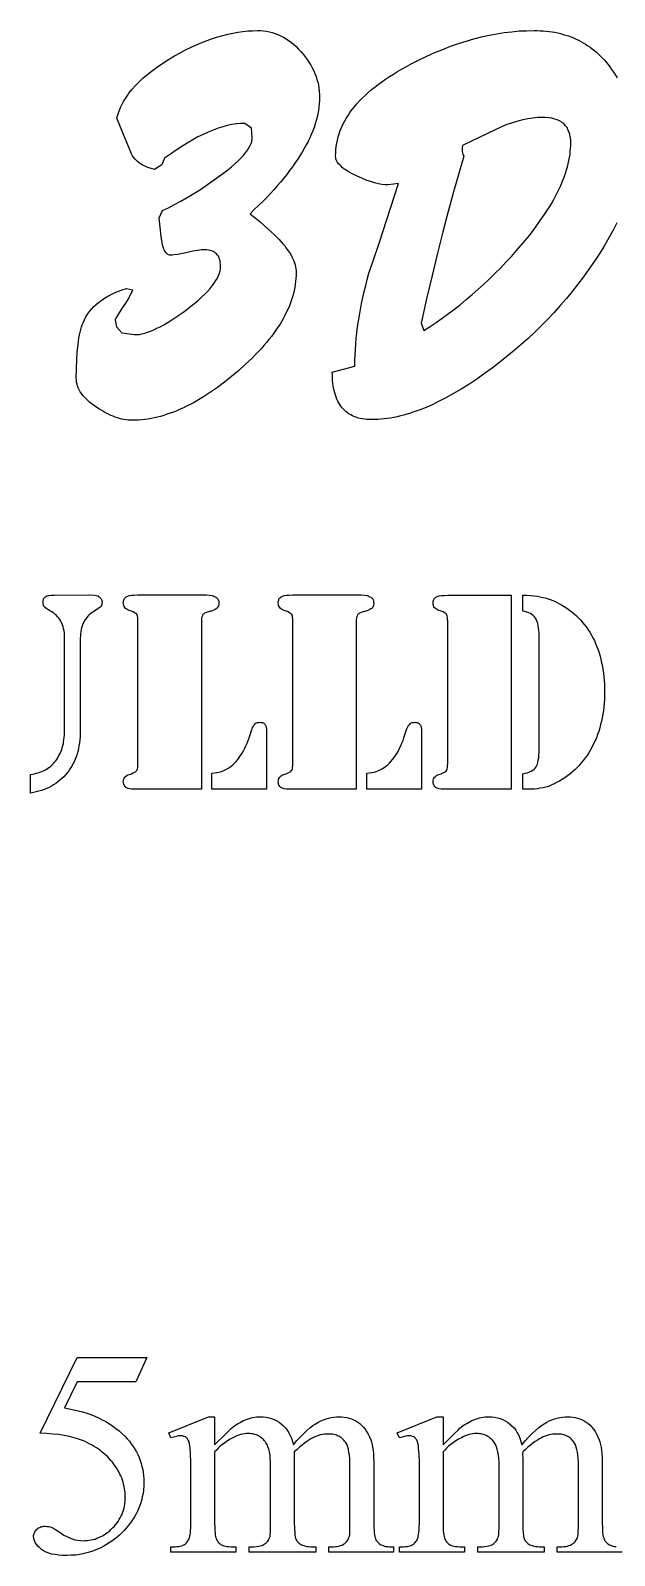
# Model space of a CAD drawing. Extents: x 5 to 599, y -219 to 392.
# Drawn here: x 264.1 to 303.8, y -119.9 to -16.1 of the extents above; entities that cross this region are included whole.
import ezdxf

# ---------------------------------------------------------------- set-up
doc = ezdxf.new("R2010")
doc.units = 0
doc.header["$MEASUREMENT"] = 0
doc.layers.add('TEXT', color=18, linetype='CONTINUOUS')

msp = doc.modelspace()

# ---------------------------------------------------------------- linework, layer by layer
at = {"layer": 'TEXT'}
for points in [[(282.15, -32.61), (282.15, -32.81), (282.13, -33.02), (282.11, -33.22), (282.09, -33.43), (282.05, -33.63), (282.01, -33.84), (281.96, -34.04), (281.9, -34.25), (281.84, -34.46), (281.77, -34.66), (281.69, -34.87), (281.6, -35.08), (281.5, -35.28), (281.4, -35.49), (281.29, -35.7), (281.17, -35.91), (281.05, -36.12), (280.91, -36.33), (280.77, -36.53), (280.62, -36.74), (280.47, -36.95), (280.3, -37.16), (280.13, -37.37), (279.95, -37.58), (279.76, -37.79), (279.57, -38), (279.37, -38.21), (279.16, -38.42), (278.94, -38.63), (278.71, -38.84), (278.24, -39.27), (277.75, -39.68), (277.27, -40.06), (276.79, -40.42), (276.32, -40.75), (275.85, -41.05), (275.62, -41.2), (275.39, -41.33), (275.16, -41.46), (274.93, -41.58), (274.7, -41.7), (274.48, -41.81), (274.25, -41.91), (274.03, -42.01), (273.8, -42.1), (273.58, -42.18), (273.36, -42.25), (273.14, -42.32), (272.92, -42.39), (272.71, -42.44), (272.49, -42.49), (272.28, -42.53), (272.06, -42.57), (271.85, -42.6), (271.64, -42.62), (271.43, -42.64), (271.22, -42.65), (271.01, -42.65), (270.87, -42.65), (270.72, -42.64), (270.58, -42.62), (270.43, -42.6), (270.29, -42.57), (270.14, -42.53), (269.99, -42.49), (269.84, -42.44), (269.69, -42.38), (269.54, -42.32), (269.38, -42.25), (269.23, -42.17), (269.07, -42.08), (268.92, -41.99), (268.76, -41.89), (268.6, -41.79), (268.43, -41.68), (268.27, -41.56), (268.12, -41.44), (267.98, -41.32), (267.86, -41.2), (267.74, -41.08), (267.64, -40.96), (267.54, -40.84), (267.46, -40.71), (267.39, -40.58), (267.33, -40.45), (267.28, -40.32), (267.24, -40.19), (267.21, -40.06), (267.2, -39.93), (267.19, -39.79), (267.2, -39.14), (267.22, -38.55), (267.26, -38), (267.31, -37.51), (267.34, -37.28), (267.37, -37.06), (267.41, -36.85), (267.45, -36.66), (267.49, -36.48), (267.54, -36.31), (267.59, -36.16), (267.65, -36.02), (267.74, -35.82), (267.84, -35.62), (267.96, -35.44), (268.09, -35.26), (268.23, -35.09), (268.38, -34.92), (268.55, -34.77), (268.73, -34.62), (268.92, -34.48), (269.12, -34.34), (269.34, -34.22), (269.56, -34.1), (269.8, -33.99), (270.06, -33.88), (270.32, -33.79), (270.6, -33.7), (271.01, -33.79), (270.97, -33.91), (270.91, -34.04), (270.84, -34.18), (270.76, -34.33), (270.66, -34.5), (270.55, -34.68), (270.42, -34.86), (270.28, -35.06), (270.12, -35.31), (269.99, -35.53), (269.89, -35.7), (269.83, -35.83), (269.92, -36.29), (270.28, -36.7), (271.15, -36.83), (271.31, -36.83), (271.48, -36.81), (271.66, -36.77), (271.85, -36.73), (272.04, -36.67), (272.25, -36.59), (272.46, -36.5), (272.68, -36.4), (272.9, -36.29), (273.14, -36.16), (273.38, -36.02), (273.63, -35.86), (273.89, -35.69), (274.16, -35.51), (274.43, -35.32), (274.72, -35.11), (274.99, -34.89), (275.25, -34.68), (275.5, -34.48), (275.72, -34.28), (275.93, -34.08), (276.11, -33.89), (276.29, -33.7), (276.44, -33.52), (276.57, -33.34), (276.69, -33.16), (276.79, -32.99), (276.87, -32.82), (276.93, -32.66), (276.98, -32.5), (277, -32.35), (277.01, -32.2), (277.01, -32.06), (276.99, -31.93), (276.97, -31.81), (276.94, -31.7), (276.91, -31.6), (276.86, -31.5), (276.8, -31.42), (276.74, -31.34), (276.67, -31.28), (276.59, -31.22), (276.5, -31.17), (276.4, -31.13), (276.29, -31.1), (276.18, -31.08), (276.05, -31.07), (275.92, -31.06), (275.81, -31.06), (275.69, -31.07), (275.43, -31.11), (275.11, -31.16), (274.76, -31.24), (274.41, -31.32), (274.1, -31.38), (273.83, -31.41), (273.71, -31.42), (273.6, -31.42), (273.54, -31.42), (273.48, -31.4), (273.43, -31.38), (273.37, -31.34), (273.32, -31.3), (273.28, -31.25), (273.23, -31.18), (273.19, -31.11), (273.15, -31.02), (273.12, -30.93), (273.09, -30.82), (273.06, -30.71), (273.01, -30.45), (272.97, -30.15), (272.83, -28.88), (273.06, -28.38), (273.46, -28.2), (273.87, -27.99), (274.3, -27.76), (274.74, -27.51), (275.19, -27.24), (275.65, -26.95), (276.12, -26.63), (276.6, -26.29), (276.92, -26.06), (277.22, -25.83), (277.5, -25.62), (277.75, -25.41), (277.98, -25.21), (278.2, -25.01), (278.39, -24.82), (278.56, -24.64), (278.71, -24.46), (278.83, -24.29), (278.94, -24.13), (279.02, -23.98), (279.09, -23.83), (279.13, -23.69), (279.14, -23.62), (279.15, -23.55), (279.15, -23.49), (279.15, -23.42), (279.1, -22.79), (278.65, -22.47), (278.37, -22.48), (278.08, -22.5), (277.78, -22.55), (277.47, -22.62), (277.16, -22.7), (276.84, -22.8), (276.51, -22.92), (276.17, -23.06), (275.83, -23.22), (275.47, -23.39), (275.11, -23.59), (274.74, -23.8), (274.37, -24.03), (273.98, -24.28), (273.59, -24.55), (273.19, -24.83), (273.01, -25.29), (272.51, -25.61), (272.28, -25.54), (272.06, -25.47), (271.86, -25.38), (271.67, -25.28), (271.49, -25.16), (271.33, -25.03), (271.19, -24.89), (271.06, -24.74), (271.02, -24.68), (270.95, -24.54), (270.74, -24.04), (270.41, -23.22), (269.96, -22.1), (270, -21.96), (270.04, -21.82), (270.09, -21.67), (270.15, -21.53), (270.2, -21.39), (270.27, -21.25), (270.34, -21.11), (270.41, -20.97), (270.49, -20.83), (270.58, -20.7), (270.67, -20.56), (270.77, -20.42), (270.98, -20.15), (271.21, -19.89), (271.47, -19.63), (271.75, -19.37), (272.05, -19.11), (272.37, -18.86), (272.71, -18.61), (273.08, -18.36), (273.47, -18.12), (273.87, -17.88), (274.25, -17.67), (274.63, -17.47), (275, -17.29), (275.37, -17.12), (275.73, -16.97), (276.1, -16.82), (276.45, -16.7), (276.81, -16.58), (277.16, -16.48), (277.5, -16.39), (277.85, -16.32), (278.19, -16.26), (278.52, -16.21), (278.86, -16.18), (279.19, -16.16), (279.51, -16.15), (279.72, -16.15), (279.93, -16.17), (280.13, -16.2), (280.33, -16.24), (280.52, -16.29), (280.72, -16.35), (280.91, -16.42), (281.09, -16.51), (281.28, -16.6), (281.46, -16.71), (281.63, -16.83), (281.81, -16.95), (281.98, -17.09), (282.14, -17.24), (282.31, -17.41), (282.47, -17.58), (282.62, -17.76), (282.77, -17.94), (282.9, -18.13), (283.02, -18.31), (283.14, -18.5), (283.24, -18.69), (283.34, -18.88), (283.42, -19.08), (283.5, -19.27), (283.56, -19.47), (283.62, -19.67), (283.66, -19.87), (283.7, -20.07), (283.72, -20.28), (283.74, -20.49), (283.74, -20.69), (283.74, -20.91), (283.72, -21.14), (283.7, -21.36), (283.67, -21.58), (283.62, -21.81), (283.57, -22.04), (283.51, -22.27), (283.44, -22.5), (283.37, -22.74), (283.28, -22.97), (283.18, -23.21), (283.08, -23.45), (282.96, -23.69), (282.84, -23.93), (282.7, -24.18), (282.56, -24.42), (282.41, -24.67), (282.24, -24.92), (282.07, -25.17), (281.89, -25.43), (281.7, -25.68), (281.51, -25.94), (281.3, -26.2), (281.08, -26.46), (280.85, -26.72), (280.62, -26.98), (280.37, -27.25), (280.12, -27.52), (279.86, -27.79), (279.58, -28.06), (279.3, -28.33), (279.01, -28.61), (279.7, -29.17), (280.25, -29.65), (280.48, -29.86), (280.67, -30.04), (280.84, -30.2), (280.97, -30.33), (281.11, -30.49), (281.24, -30.65), (281.37, -30.8), (281.48, -30.95), (281.59, -31.1), (281.69, -31.25), (281.78, -31.39), (281.85, -31.54), (281.92, -31.68), (281.98, -31.82), (282.03, -31.95), (282.08, -32.09), (282.11, -32.22), (282.13, -32.35), (282.14, -32.48)], [(293.56, -24.7), (293.21, -25.88), (292.85, -27.13), (292.49, -28.45), (292.13, -29.83), (291.76, -31.29), (291.4, -32.81), (291.02, -34.4), (290.65, -36.06), (290.83, -36.56), (291.26, -36.28), (291.68, -36), (292.09, -35.71), (292.51, -35.4), (292.91, -35.09), (293.32, -34.77), (293.72, -34.44), (294.12, -34.11), (294.51, -33.76), (294.9, -33.41), (295.28, -33.05), (295.67, -32.67), (296.04, -32.3), (296.42, -31.91), (296.79, -31.51), (297.15, -31.11), (297.6, -30.59), (298.02, -30.08), (298.4, -29.57), (298.76, -29.08), (299.09, -28.59), (299.25, -28.35), (299.4, -28.12), (299.54, -27.88), (299.67, -27.65), (299.8, -27.41), (299.91, -27.18), (300.03, -26.96), (300.13, -26.73), (300.23, -26.51), (300.32, -26.29), (300.4, -26.07), (300.48, -25.85), (300.54, -25.63), (300.6, -25.42), (300.66, -25.21), (300.71, -25), (300.74, -24.79), (300.78, -24.59), (300.8, -24.38), (300.82, -24.18), (300.83, -23.98), (300.83, -23.79), (300.83, -23.58), (300.8, -23.38), (300.77, -23.2), (300.71, -23.03), (300.64, -22.88), (300.6, -22.8), (300.56, -22.73), (300.51, -22.67), (300.46, -22.61), (300.41, -22.55), (300.35, -22.49), (300.28, -22.44), (300.22, -22.39), (300.07, -22.3), (299.91, -22.23), (299.74, -22.17), (299.54, -22.12), (299.34, -22.09), (299.12, -22.07), (298.88, -22.06), (298.57, -22.07), (298.25, -22.1), (297.91, -22.15), (297.57, -22.22), (297.22, -22.31), (296.86, -22.42), (296.49, -22.55), (296.11, -22.7), (295.22, -23.13), (293.47, -23.97), (293.45, -24.08), (293.44, -24.18), (293.44, -24.28), (293.45, -24.38), (293.46, -24.47), (293.49, -24.55), (293.52, -24.62)], [(264.08, -68.01), (264.08, -66.74), (264.21, -66.72), (264.34, -66.69), (264.47, -66.66), (264.6, -66.63), (264.72, -66.59), (264.84, -66.54), (264.95, -66.49), (265.06, -66.44), (265.16, -66.38), (265.26, -66.31), (265.36, -66.24), (265.45, -66.17), (265.54, -66.09), (265.63, -66), (265.71, -65.91), (265.79, -65.82), (265.86, -65.72), (265.93, -65.61), (265.99, -65.5), (266.05, -65.39), (266.11, -65.28), (266.16, -65.16), (266.2, -65.04), (266.24, -64.91), (266.28, -64.78), (266.31, -64.65), (266.33, -64.51), (266.35, -64.37), (266.37, -64.22), (266.38, -64.07), (266.39, -63.76), (266.39, -57.43), (266.39, -57.27), (266.38, -57.12), (266.36, -56.97), (266.33, -56.83), (266.3, -56.69), (266.25, -56.56), (266.2, -56.44), (266.14, -56.32), (266.08, -56.21), (266.01, -56.11), (265.92, -56.01), (265.84, -55.92), (265.74, -55.83), (265.63, -55.75), (265.52, -55.68), (265.4, -55.61), (265.29, -55.55), (265.2, -55.49), (265.07, -55.39), (265.03, -55.35), (265, -55.31), (264.97, -55.27), (264.96, -55.22), (264.93, -55.12), (264.93, -55.01), (264.93, -54.95), (264.94, -54.89), (264.95, -54.84), (264.97, -54.79), (265, -54.75), (265.03, -54.71), (265.06, -54.68), (265.11, -54.65), (265.15, -54.62), (265.21, -54.6), (265.27, -54.58), (265.34, -54.57), (265.49, -54.54), (265.68, -54.54), (268.1, -54.52), (268.46, -54.55), (268.56, -54.57), (268.65, -54.6), (268.67, -54.6), (268.68, -54.61), (268.69, -54.62), (268.75, -54.66), (268.8, -54.7), (268.84, -54.75), (268.88, -54.8), (268.91, -54.85), (268.93, -54.9), (268.94, -54.96), (268.95, -55.01), (268.94, -55.11), (268.93, -55.19), (268.9, -55.26), (268.87, -55.32), (268.79, -55.39), (268.69, -55.46), (268.37, -55.67), (268.27, -55.73), (268.17, -55.8), (268.07, -55.88), (267.99, -55.96), (267.91, -56.06), (267.83, -56.16), (267.76, -56.26), (267.7, -56.38), (267.64, -56.5), (267.6, -56.63), (267.55, -56.76), (267.52, -56.89), (267.5, -57.03), (267.48, -57.17), (267.47, -57.32), (267.46, -57.47), (267.46, -63.75), (267.46, -63.97), (267.45, -64.18), (267.43, -64.39), (267.41, -64.59), (267.37, -64.79), (267.34, -64.98), (267.29, -65.17), (267.24, -65.35), (267.18, -65.53), (267.11, -65.7), (267.04, -65.87), (266.96, -66.03), (266.87, -66.19), (266.78, -66.34), (266.68, -66.49), (266.57, -66.63), (266.46, -66.77), (266.34, -66.9), (266.21, -67.02), (266.08, -67.13), (265.94, -67.24), (265.8, -67.35), (265.65, -67.44), (265.5, -67.53), (265.34, -67.62), (265.18, -67.69), (265.01, -67.76), (264.83, -67.82), (264.65, -67.88), (264.47, -67.93), (264.27, -67.97)], [(275.7, -67.75), (271.38, -67.75), (271.13, -67.75), (270.95, -67.74), (270.8, -67.72), (270.73, -67.7), (270.67, -67.68), (270.62, -67.65), (270.57, -67.62), (270.53, -67.59), (270.49, -67.55), (270.46, -67.5), (270.44, -67.46), (270.42, -67.41), (270.4, -67.35), (270.4, -67.3), (270.39, -67.23), (270.4, -67.15), (270.42, -67.07), (270.45, -66.99), (270.49, -66.93), (270.55, -66.87), (270.62, -66.81), (270.7, -66.77), (270.79, -66.74), (270.87, -66.72), (270.94, -66.69), (271.07, -66.64), (271.16, -66.59), (271.24, -66.54), (271.3, -66.48), (271.33, -66.42), (271.36, -66.35), (271.37, -66.26), (271.38, -66.14), (271.38, -66.01), (271.38, -56.3), (271.38, -56.17), (271.37, -56.06), (271.36, -55.97), (271.33, -55.9), (271.3, -55.85), (271.24, -55.79), (271.16, -55.74), (271.07, -55.69), (270.94, -55.64), (270.87, -55.61), (270.79, -55.59), (270.7, -55.55), (270.62, -55.51), (270.55, -55.45), (270.49, -55.39), (270.45, -55.32), (270.42, -55.25), (270.4, -55.16), (270.39, -55.07), (270.4, -55.01), (270.4, -54.94), (270.42, -54.89), (270.44, -54.83), (270.47, -54.78), (270.5, -54.74), (270.54, -54.7), (270.58, -54.67), (270.63, -54.64), (270.69, -54.61), (270.75, -54.59), (270.81, -54.57), (270.96, -54.55), (271.13, -54.54), (271.38, -54.52), (275.72, -54.52), (276.04, -54.52), (276.25, -54.54), (276.43, -54.58), (276.51, -54.6), (276.58, -54.63), (276.64, -54.66), (276.69, -54.69), (276.74, -54.72), (276.78, -54.76), (276.81, -54.8), (276.84, -54.85), (276.86, -54.91), (276.88, -54.96), (276.89, -55.03), (276.89, -55.09), (276.88, -55.19), (276.86, -55.27), (276.82, -55.35), (276.77, -55.42), (276.7, -55.48), (276.63, -55.53), (276.54, -55.57), (276.43, -55.61), (276.3, -55.65), (276.24, -55.66), (276.18, -55.67), (276.03, -55.72), (275.92, -55.78), (275.87, -55.81), (275.83, -55.84), (275.8, -55.87), (275.78, -55.91), (275.75, -55.99), (275.72, -56.09), (275.71, -56.23), (275.7, -56.38)], [(286.24, -67.75), (281.92, -67.75), (281.66, -67.75), (281.49, -67.74), (281.34, -67.72), (281.27, -67.7), (281.21, -67.68), (281.16, -67.65), (281.11, -67.62), (281.07, -67.59), (281.03, -67.55), (281, -67.5), (280.97, -67.46), (280.95, -67.41), (280.94, -67.35), (280.93, -67.3), (280.93, -67.23), (280.94, -67.15), (280.95, -67.07), (280.99, -66.99), (281.03, -66.93), (281.08, -66.87), (281.15, -66.81), (281.23, -66.77), (281.33, -66.74), (281.4, -66.72), (281.47, -66.69), (281.6, -66.64), (281.7, -66.59), (281.78, -66.54), (281.84, -66.48), (281.87, -66.42), (281.89, -66.35), (281.91, -66.26), (281.92, -66.14), (281.92, -66.01), (281.92, -56.3), (281.92, -56.17), (281.91, -56.06), (281.89, -55.97), (281.87, -55.9), (281.84, -55.85), (281.78, -55.79), (281.7, -55.74), (281.6, -55.69), (281.47, -55.64), (281.4, -55.61), (281.33, -55.59), (281.23, -55.55), (281.15, -55.51), (281.08, -55.45), (281.03, -55.39), (280.99, -55.32), (280.95, -55.25), (280.94, -55.16), (280.93, -55.07), (280.93, -55.01), (280.94, -54.94), (280.96, -54.89), (280.98, -54.83), (281, -54.78), (281.04, -54.74), (281.07, -54.7), (281.12, -54.67), (281.17, -54.64), (281.22, -54.61), (281.28, -54.59), (281.35, -54.57), (281.49, -54.55), (281.66, -54.54), (281.92, -54.52), (286.26, -54.52), (286.57, -54.52), (286.79, -54.54), (286.97, -54.58), (287.04, -54.6), (287.11, -54.63), (287.17, -54.66), (287.23, -54.69), (287.27, -54.72), (287.31, -54.76), (287.35, -54.8), (287.38, -54.85), (287.4, -54.91), (287.41, -54.96), (287.42, -55.03), (287.43, -55.09), (287.42, -55.19), (287.4, -55.27), (287.36, -55.35), (287.31, -55.42), (287.24, -55.48), (287.16, -55.53), (287.07, -55.57), (286.97, -55.61), (286.83, -55.65), (286.77, -55.66), (286.71, -55.67), (286.57, -55.72), (286.46, -55.78), (286.41, -55.81), (286.37, -55.84), (286.34, -55.87), (286.32, -55.91), (286.28, -55.99), (286.26, -56.09), (286.24, -56.23), (286.24, -56.38)], [(296.77, -54.54), (296.77, -67.75), (292.46, -67.75), (292.2, -67.75), (292.02, -67.74), (291.87, -67.72), (291.81, -67.7), (291.75, -67.68), (291.69, -67.65), (291.64, -67.62), (291.6, -67.59), (291.57, -67.55), (291.54, -67.5), (291.51, -67.46), (291.49, -67.41), (291.48, -67.35), (291.47, -67.3), (291.47, -67.23), (291.47, -67.15), (291.49, -67.07), (291.52, -66.99), (291.57, -66.93), (291.62, -66.87), (291.69, -66.81), (291.77, -66.77), (291.86, -66.74), (291.94, -66.72), (292.01, -66.69), (292.14, -66.64), (292.24, -66.59), (292.32, -66.54), (292.37, -66.48), (292.41, -66.42), (292.43, -66.35), (292.44, -66.26), (292.45, -66.14), (292.46, -66.01), (292.46, -56.3), (292.45, -56.17), (292.44, -56.06), (292.43, -55.97), (292.41, -55.9), (292.37, -55.85), (292.32, -55.79), (292.24, -55.74), (292.14, -55.69), (292.01, -55.64), (291.94, -55.61), (291.86, -55.59), (291.77, -55.55), (291.69, -55.51), (291.62, -55.46), (291.57, -55.4), (291.52, -55.33), (291.49, -55.26), (291.47, -55.18), (291.47, -55.09), (291.47, -55.03), (291.48, -54.96), (291.49, -54.91), (291.51, -54.85), (291.54, -54.8), (291.57, -54.76), (291.61, -54.72), (291.65, -54.69), (291.7, -54.66), (291.76, -54.63), (291.82, -54.61), (291.88, -54.59), (292.03, -54.57), (292.2, -54.56), (292.46, -54.54)], [(297.57, -55.63), (297.57, -54.54), (297.84, -54.55), (298.1, -54.57), (298.34, -54.59), (298.56, -54.62), (298.76, -54.65), (298.96, -54.7), (299.16, -54.75), (299.35, -54.82), (299.68, -54.94), (299.85, -55.02), (300.02, -55.11), (300.21, -55.21), (300.39, -55.32), (300.57, -55.44), (300.74, -55.56), (300.9, -55.68), (301.06, -55.81), (301.22, -55.95), (301.36, -56.09), (301.51, -56.24), (301.64, -56.4), (301.77, -56.56), (301.9, -56.72), (302.02, -56.9), (302.13, -57.07), (302.24, -57.26), (302.34, -57.45), (302.44, -57.64), (302.52, -57.84), (302.61, -58.05), (302.69, -58.26), (302.76, -58.47), (302.82, -58.69), (302.88, -58.91), (302.93, -59.14), (302.98, -59.37), (303.02, -59.6), (303.05, -59.84), (303.08, -60.09), (303.1, -60.34), (303.12, -60.59), (303.13, -60.85), (303.13, -61.11), (303.13, -61.38), (303.12, -61.64), (303.1, -61.9), (303.08, -62.15), (303.05, -62.4), (303.01, -62.64), (302.97, -62.88), (302.92, -63.12), (302.86, -63.35), (302.8, -63.58), (302.73, -63.81), (302.65, -64.03), (302.57, -64.24), (302.48, -64.45), (302.38, -64.66), (302.28, -64.87), (302.17, -65.07), (302.06, -65.26), (301.94, -65.44), (301.81, -65.62), (301.68, -65.8), (301.54, -65.96), (301.4, -66.13), (301.25, -66.28), (301.1, -66.43), (300.94, -66.57), (300.77, -66.71), (300.6, -66.84), (300.43, -66.96), (300.24, -67.08), (300.06, -67.19), (299.86, -67.29), (299.72, -67.37), (299.59, -67.43), (299.31, -67.55), (299.13, -67.6), (298.95, -67.65), (298.76, -67.68), (298.57, -67.71), (298.36, -67.73), (298.12, -67.74), (297.86, -67.75), (297.57, -67.75), (297.57, -66.7), (297.73, -66.66), (297.88, -66.62), (298.02, -66.57), (298.14, -66.51), (298.24, -66.45), (298.33, -66.38), (298.41, -66.31), (298.47, -66.23), (298.52, -66.14), (298.56, -66.03), (298.59, -65.91), (298.62, -65.76), (298.65, -65.6), (298.66, -65.42), (298.67, -65.22), (298.68, -65.01), (298.68, -57.33), (298.67, -57.14), (298.66, -56.95), (298.64, -56.78), (298.61, -56.62), (298.58, -56.48), (298.54, -56.35), (298.49, -56.23), (298.43, -56.12), (298.36, -56.03), (298.28, -55.94), (298.19, -55.87), (298.09, -55.8), (297.98, -55.74), (297.85, -55.7), (297.71, -55.66)], [(276.41, -67.75), (276.41, -66.66), (276.59, -66.64), (276.75, -66.61), (276.89, -66.58), (277.01, -66.55), (277.22, -66.47), (277.42, -66.38), (277.45, -66.35), (277.47, -66.34), (277.48, -66.34), (277.61, -66.26), (277.72, -66.17), (277.84, -66.08), (277.95, -65.97), (278.06, -65.85), (278.17, -65.72), (278.27, -65.59), (278.37, -65.44), (278.47, -65.29), (278.56, -65.13), (278.65, -64.96), (278.73, -64.79), (278.81, -64.61), (278.88, -64.43), (278.95, -64.24), (279.01, -64.04), (279.11, -63.76), (279.15, -63.64), (279.19, -63.55), (279.24, -63.45), (279.29, -63.37), (279.34, -63.31), (279.39, -63.26), (279.45, -63.23), (279.52, -63.21), (279.6, -63.2), (279.68, -63.19), (279.74, -63.2), (279.8, -63.2), (279.85, -63.21), (279.9, -63.23), (279.94, -63.25), (279.98, -63.28), (280.01, -63.31), (280.04, -63.34), (280.06, -63.38), (280.08, -63.43), (280.11, -63.54), (280.13, -63.67), (280.14, -63.83), (280.14, -67.75)], [(286.95, -67.75), (286.95, -66.66), (287.13, -66.64), (287.29, -66.61), (287.43, -66.58), (287.54, -66.55), (287.76, -66.47), (287.96, -66.38), (287.99, -66.35), (288, -66.34), (288.02, -66.34), (288.14, -66.26), (288.26, -66.17), (288.38, -66.08), (288.49, -65.97), (288.6, -65.85), (288.71, -65.72), (288.81, -65.59), (288.91, -65.44), (289.01, -65.29), (289.1, -65.13), (289.19, -64.96), (289.27, -64.79), (289.34, -64.61), (289.42, -64.43), (289.48, -64.24), (289.54, -64.04), (289.64, -63.76), (289.68, -63.64), (289.72, -63.55), (289.77, -63.45), (289.82, -63.37), (289.88, -63.31), (289.93, -63.26), (289.99, -63.23), (290.06, -63.21), (290.13, -63.2), (290.22, -63.19), (290.28, -63.2), (290.34, -63.2), (290.39, -63.21), (290.44, -63.23), (290.48, -63.25), (290.52, -63.28), (290.55, -63.31), (290.57, -63.34), (290.6, -63.38), (290.62, -63.43), (290.65, -63.54), (290.67, -63.67), (290.67, -63.83), (290.67, -67.75)], [(272, -106.39), (271.24, -108.05), (267.26, -108.05), (266.39, -109.82), (266.71, -109.87), (267.02, -109.94), (267.33, -110.01), (267.62, -110.08), (267.91, -110.17), (268.18, -110.27), (268.45, -110.38), (268.71, -110.49), (268.96, -110.62), (269.21, -110.75), (269.44, -110.89), (269.67, -111.05), (269.89, -111.21), (270.1, -111.38), (270.3, -111.56), (270.49, -111.74), (270.65, -111.91), (270.8, -112.08), (270.93, -112.26), (271.06, -112.44), (271.18, -112.62), (271.28, -112.81), (271.38, -112.99), (271.47, -113.19), (271.54, -113.39), (271.61, -113.59), (271.66, -113.79), (271.71, -114), (271.74, -114.21), (271.77, -114.42), (271.78, -114.64), (271.79, -114.87), (271.78, -115.12), (271.76, -115.38), (271.73, -115.63), (271.68, -115.87), (271.62, -116.11), (271.55, -116.34), (271.46, -116.57), (271.37, -116.8), (271.26, -117.02), (271.14, -117.23), (271.02, -117.43), (270.89, -117.62), (270.75, -117.8), (270.61, -117.98), (270.45, -118.15), (270.3, -118.31), (270.13, -118.46), (269.97, -118.61), (269.79, -118.74), (269.62, -118.87), (269.43, -119), (269.25, -119.11), (269.06, -119.22), (268.86, -119.32), (268.58, -119.44), (268.3, -119.55), (268.01, -119.64), (267.73, -119.72), (267.44, -119.78), (267.15, -119.82), (266.85, -119.84), (266.56, -119.85), (266.27, -119.85), (266.01, -119.83), (265.76, -119.79), (265.53, -119.75), (265.33, -119.69), (265.14, -119.62), (265.05, -119.58), (264.97, -119.54), (264.9, -119.5), (264.83, -119.45), (264.7, -119.34), (264.59, -119.24), (264.5, -119.13), (264.42, -119.02), (264.36, -118.91), (264.32, -118.79), (264.3, -118.67), (264.29, -118.55), (264.29, -118.49), (264.3, -118.42), (264.32, -118.36), (264.34, -118.3), (264.37, -118.24), (264.41, -118.18), (264.46, -118.12), (264.51, -118.07), (264.57, -118.02), (264.63, -117.98), (264.7, -117.94), (264.77, -117.91), (264.84, -117.89), (264.91, -117.87), (264.99, -117.86), (265.08, -117.86), (265.2, -117.87), (265.32, -117.88), (265.42, -117.91), (265.52, -117.94), (265.63, -117.99), (265.78, -118.08), (265.96, -118.19), (266.17, -118.34), (266.35, -118.46), (266.54, -118.56), (266.72, -118.65), (266.91, -118.72), (267.09, -118.78), (267.28, -118.82), (267.47, -118.84), (267.65, -118.85), (267.79, -118.84), (267.93, -118.83), (268.07, -118.82), (268.21, -118.79), (268.34, -118.76), (268.47, -118.73), (268.6, -118.68), (268.73, -118.63), (268.85, -118.57), (268.97, -118.51), (269.09, -118.44), (269.21, -118.36), (269.32, -118.28), (269.44, -118.19), (269.55, -118.09), (269.66, -117.98), (269.76, -117.87), (269.86, -117.76), (269.95, -117.65), (270.04, -117.53), (270.11, -117.41), (270.18, -117.28), (270.25, -117.16), (270.31, -117.03), (270.36, -116.89), (270.4, -116.76), (270.44, -116.62), (270.47, -116.48), (270.49, -116.33), (270.51, -116.18), (270.52, -116.03), (270.52, -115.88), (270.52, -115.73), (270.51, -115.58), (270.49, -115.44), (270.47, -115.29), (270.45, -115.15), (270.41, -115), (270.37, -114.86), (270.33, -114.72), (270.28, -114.58), (270.22, -114.44), (270.16, -114.31), (270.09, -114.17), (270.01, -114.04), (269.93, -113.9), (269.84, -113.77), (269.75, -113.64), (269.65, -113.51), (269.55, -113.39), (269.44, -113.27), (269.33, -113.15), (269.21, -113.04), (269.09, -112.93), (268.96, -112.82), (268.83, -112.72), (268.7, -112.62), (268.56, -112.53), (268.41, -112.44), (268.27, -112.35), (268.11, -112.27), (267.95, -112.19), (267.79, -112.11), (267.62, -112.04), (267.35, -111.93), (267.04, -111.84), (266.72, -111.76), (266.37, -111.69), (265.99, -111.63), (265.59, -111.59), (265.17, -111.55), (264.73, -111.53), (267.26, -106.39)], [(276.6, -112.32), (277.38, -111.55), (277.61, -111.32), (277.75, -111.2), (277.86, -111.11), (277.97, -111.02), (278.09, -110.94), (278.21, -110.87), (278.33, -110.8), (278.45, -110.73), (278.57, -110.68), (278.7, -110.62), (278.82, -110.57), (278.95, -110.53), (279.08, -110.5), (279.2, -110.47), (279.33, -110.45), (279.45, -110.43), (279.58, -110.42), (279.7, -110.42), (279.91, -110.42), (280.11, -110.45), (280.3, -110.49), (280.48, -110.54), (280.66, -110.61), (280.83, -110.69), (280.99, -110.79), (281.15, -110.91), (281.29, -111.03), (281.42, -111.18), (281.54, -111.33), (281.65, -111.5), (281.75, -111.69), (281.83, -111.88), (281.9, -112.09), (281.96, -112.32), (282.2, -112.04), (282.44, -111.78), (282.67, -111.55), (282.88, -111.35), (283.09, -111.17), (283.29, -111.02), (283.48, -110.89), (283.65, -110.78), (283.83, -110.7), (284, -110.62), (284.18, -110.56), (284.36, -110.51), (284.54, -110.47), (284.71, -110.44), (284.9, -110.42), (285.08, -110.42), (285.25, -110.42), (285.42, -110.44), (285.59, -110.47), (285.75, -110.51), (285.91, -110.56), (286.06, -110.62), (286.2, -110.7), (286.34, -110.78), (286.48, -110.88), (286.6, -110.99), (286.72, -111.12), (286.84, -111.26), (286.94, -111.42), (287.04, -111.59), (287.13, -111.78), (287.22, -111.98), (287.27, -112.13), (287.31, -112.3), (287.35, -112.49), (287.38, -112.71), (287.4, -112.94), (287.42, -113.19), (287.43, -113.46), (287.43, -113.75), (287.43, -117.6), (287.44, -117.98), (287.45, -118.15), (287.46, -118.31), (287.48, -118.44), (287.5, -118.56), (287.53, -118.66), (287.56, -118.75), (287.58, -118.8), (287.62, -118.85), (287.65, -118.9), (287.7, -118.95), (287.8, -119.04), (287.92, -119.12), (287.99, -119.15), (288.07, -119.18), (288.16, -119.21), (288.26, -119.23), (288.38, -119.25), (288.5, -119.26), (288.63, -119.26), (288.78, -119.27), (288.78, -119.62), (284.37, -119.62), (284.37, -119.27), (284.55, -119.27), (284.69, -119.26), (284.82, -119.25), (284.95, -119.23), (285.06, -119.21), (285.17, -119.18), (285.27, -119.14), (285.36, -119.09), (285.45, -119.04), (285.5, -119), (285.55, -118.95), (285.6, -118.9), (285.64, -118.84), (285.68, -118.77), (285.71, -118.7), (285.74, -118.63), (285.77, -118.54), (285.79, -118.42), (285.8, -118.22), (285.81, -117.95), (285.81, -117.6), (285.81, -113.75), (285.81, -113.49), (285.79, -113.25), (285.77, -113.02), (285.74, -112.82), (285.71, -112.64), (285.66, -112.48), (285.61, -112.33), (285.55, -112.21), (285.5, -112.14), (285.44, -112.07), (285.39, -112), (285.33, -111.94), (285.26, -111.88), (285.2, -111.83), (285.13, -111.79), (285.05, -111.74), (284.97, -111.71), (284.89, -111.68), (284.81, -111.65), (284.72, -111.63), (284.63, -111.61), (284.53, -111.6), (284.43, -111.59), (284.33, -111.59), (284.2, -111.59), (284.07, -111.6), (283.94, -111.62), (283.81, -111.65), (283.68, -111.69), (283.55, -111.73), (283.42, -111.79), (283.29, -111.85), (283.15, -111.92), (283.01, -112), (282.87, -112.1), (282.71, -112.22), (282.55, -112.34), (282.38, -112.48), (282.21, -112.64), (282.02, -112.81), (282.01, -112.91), (282.02, -113.33), (282.02, -117.6), (282.03, -118.01), (282.05, -118.34), (282.06, -118.47), (282.08, -118.58), (282.1, -118.67), (282.13, -118.74), (282.16, -118.79), (282.19, -118.85), (282.23, -118.9), (282.27, -118.95), (282.33, -118.99), (282.38, -119.04), (282.51, -119.12), (282.59, -119.15), (282.68, -119.18), (282.78, -119.21), (282.9, -119.23), (283.02, -119.25), (283.16, -119.26), (283.31, -119.26), (283.48, -119.27), (283.48, -119.62), (278.96, -119.62), (278.96, -119.27), (279.14, -119.26), (279.3, -119.26), (279.45, -119.24), (279.59, -119.22), (279.71, -119.2), (279.81, -119.17), (279.9, -119.13), (279.98, -119.09), (280.05, -119.04), (280.11, -118.99), (280.17, -118.93), (280.22, -118.87), (280.26, -118.8), (280.3, -118.73), (280.34, -118.65), (280.37, -118.56), (280.39, -118.44), (280.4, -118.24), (280.41, -117.96), (280.41, -117.6), (280.41, -113.75), (280.41, -113.49), (280.39, -113.25), (280.37, -113.02), (280.33, -112.81), (280.29, -112.63), (280.23, -112.46), (280.17, -112.31), (280.09, -112.18), (280.04, -112.11), (279.98, -112.04), (279.92, -111.97), (279.86, -111.91), (279.79, -111.85), (279.72, -111.8), (279.65, -111.76), (279.58, -111.71), (279.5, -111.68), (279.42, -111.65), (279.34, -111.62), (279.26, -111.6), (279.17, -111.58), (279.08, -111.57), (278.99, -111.56), (278.89, -111.56), (278.76, -111.56), (278.63, -111.58), (278.5, -111.6), (278.37, -111.63), (278.24, -111.67), (278.11, -111.72), (277.98, -111.78), (277.85, -111.84), (277.65, -111.95), (277.47, -112.06), (277.29, -112.18), (277.13, -112.3), (276.98, -112.42), (276.84, -112.55), (276.72, -112.68), (276.6, -112.81), (276.6, -117.6), (276.61, -118), (276.62, -118.17), (276.63, -118.32), (276.65, -118.46), (276.67, -118.57), (276.69, -118.66), (276.72, -118.74), (276.75, -118.8), (276.79, -118.86), (276.83, -118.92), (276.87, -118.97), (276.92, -119.02), (276.97, -119.06), (277.02, -119.1), (277.08, -119.13), (277.15, -119.17), (277.23, -119.19), (277.33, -119.22), (277.45, -119.23), (277.57, -119.25), (277.72, -119.26), (278.05, -119.27), (278.05, -119.62), (273.63, -119.62), (273.63, -119.27), (273.92, -119.26), (274.04, -119.25), (274.16, -119.23), (274.26, -119.22), (274.35, -119.19), (274.43, -119.17), (274.49, -119.13), (274.55, -119.1), (274.61, -119.06), (274.66, -119.01), (274.71, -118.96), (274.75, -118.91), (274.79, -118.85), (274.83, -118.78), (274.86, -118.72), (274.89, -118.63), (274.92, -118.54), (274.94, -118.42), (274.96, -118.29), (274.97, -118.14), (274.98, -117.98), (274.99, -117.6), (274.99, -114.18), (274.98, -113.51), (274.97, -112.97), (274.94, -112.56), (274.92, -112.4), (274.9, -112.28), (274.86, -112.13), (274.81, -112.01), (274.79, -111.96), (274.76, -111.91), (274.72, -111.87), (274.69, -111.84), (274.65, -111.81), (274.61, -111.78), (274.51, -111.75), (274.41, -111.72), (274.29, -111.71), (274.14, -111.72), (273.99, -111.75), (273.82, -111.8), (273.63, -111.86), (273.49, -111.51), (276.18, -110.42), (276.6, -110.42)]]:
    msp.add_lwpolyline(points, close=True, dxfattribs=at)
for points in [[(303.97, -29.23), (303.72, -29.73), (303.43, -30.24), (303.13, -30.76), (302.8, -31.29), (302.44, -31.83), (302.06, -32.38), (301.69, -32.89), (301.31, -33.39), (300.93, -33.89), (300.53, -34.37), (300.12, -34.85), (299.7, -35.32), (299.27, -35.77), (298.83, -36.22), (298.39, -36.66), (297.93, -37.09), (297.46, -37.51), (296.98, -37.92), (296.49, -38.32), (296, -38.71), (295.49, -39.1), (294.97, -39.47), (294.43, -39.85), (293.9, -40.21), (293.37, -40.54), (292.85, -40.84), (292.34, -41.13), (291.84, -41.38), (291.35, -41.62), (290.87, -41.82), (290.63, -41.92), (290.39, -42.01), (290.16, -42.09), (289.92, -42.17), (289.69, -42.24), (289.46, -42.3), (289.24, -42.36), (289.01, -42.41), (288.79, -42.46), (288.57, -42.5), (288.35, -42.53), (288.13, -42.56), (287.92, -42.58), (287.71, -42.6), (287.49, -42.61), (287.29, -42.61), (287.12, -42.61), (286.96, -42.6), (286.81, -42.58), (286.66, -42.56), (286.51, -42.53), (286.37, -42.5), (286.24, -42.45), (286.11, -42.41), (285.99, -42.35), (285.87, -42.29), (285.76, -42.23), (285.65, -42.15), (285.55, -42.08), (285.45, -41.99), (285.36, -41.9), (285.27, -41.8), (285.19, -41.7), (285.12, -41.59), (285.05, -41.47), (284.98, -41.35), (284.92, -41.22), (284.87, -41.08), (284.82, -40.94), (284.77, -40.79), (284.73, -40.64), (284.7, -40.48), (284.67, -40.31), (284.65, -40.14), (284.63, -39.96), (284.61, -39.77), (284.61, -39.58), (284.6, -39.38), (286.15, -38.97), (286.15, -38.6), (286.16, -38.23), (286.18, -37.85), (286.21, -37.47), (286.24, -37.08), (286.28, -36.7), (286.33, -36.31), (286.39, -35.91), (286.45, -35.52), (286.52, -35.12), (286.6, -34.71), (286.69, -34.31), (286.78, -33.9), (286.88, -33.49), (286.99, -33.07), (287.1, -32.65), (287.37, -31.88), (287.79, -30.61), (289.11, -26.56), (288.42, -26.65), (288.21, -26.64), (287.98, -26.61), (287.74, -26.57), (287.48, -26.5), (287.2, -26.42), (286.91, -26.32), (286.61, -26.2), (286.29, -26.06), (286.11, -25.97), (285.95, -25.89), (285.79, -25.8), (285.65, -25.72), (285.52, -25.63), (285.4, -25.55), (285.29, -25.46), (285.2, -25.38), (285.11, -25.29), (285.04, -25.21), (284.97, -25.12), (284.92, -25.04), (284.88, -24.95), (284.85, -24.87), (284.84, -24.78), (284.83, -24.7), (284.84, -24.47), (284.85, -24.25), (284.88, -24.03), (284.91, -23.81), (284.96, -23.6), (285.01, -23.38), (285.08, -23.17), (285.15, -22.96), (285.24, -22.75), (285.33, -22.54), (285.44, -22.33), (285.55, -22.13), (285.68, -21.93), (285.81, -21.73), (285.96, -21.53), (286.12, -21.33), (286.28, -21.14), (286.46, -20.94), (286.64, -20.75), (286.84, -20.56), (287.04, -20.37), (287.26, -20.19), (287.49, -20), (287.72, -19.82), (287.97, -19.64), (288.22, -19.46), (288.49, -19.28), (288.76, -19.11), (289.05, -18.93), (289.35, -18.76), (289.65, -18.59), (289.97, -18.42), (290.51, -18.15), (291.05, -17.89), (291.59, -17.65), (292.13, -17.43), (292.66, -17.22), (293.19, -17.04), (293.72, -16.87), (294.24, -16.72), (294.76, -16.58), (295.28, -16.47), (295.8, -16.37), (296.31, -16.29), (296.82, -16.23), (297.33, -16.18), (297.83, -16.16), (298.33, -16.15), (298.55, -16.15), (298.75, -16.16), (298.96, -16.17), (299.16, -16.19), (299.36, -16.21), (299.56, -16.24), (299.75, -16.27), (299.94, -16.31), (300.13, -16.36), (300.31, -16.41), (300.5, -16.46), (300.67, -16.52), (300.85, -16.58), (301.02, -16.65), (301.19, -16.73), (301.36, -16.81), (301.52, -16.89), (301.68, -16.98), (301.84, -17.08), (301.99, -17.18), (302.14, -17.28), (302.29, -17.39), (302.44, -17.51), (302.58, -17.63), (302.72, -17.76), (302.85, -17.89), (302.99, -18.03), (303.12, -18.17), (303.24, -18.31), (303.37, -18.47), (303.49, -18.62), (303.61, -18.79), (303.8, -19.07), (303.98, -19.37)], [(304.32, -119.62), (299.91, -119.62), (299.91, -119.27), (300.09, -119.27), (300.23, -119.26), (300.37, -119.25), (300.49, -119.23), (300.61, -119.21), (300.71, -119.18), (300.81, -119.14), (300.91, -119.09), (300.99, -119.04), (301.05, -119), (301.1, -118.95), (301.14, -118.9), (301.18, -118.84), (301.22, -118.77), (301.26, -118.7), (301.29, -118.63), (301.31, -118.54), (301.33, -118.42), (301.34, -118.22), (301.35, -117.95), (301.35, -117.6), (301.35, -113.75), (301.35, -113.49), (301.34, -113.25), (301.32, -113.02), (301.29, -112.82), (301.25, -112.64), (301.2, -112.48), (301.15, -112.33), (301.09, -112.21), (301.04, -112.14), (300.99, -112.07), (300.93, -112), (300.87, -111.94), (300.81, -111.88), (300.74, -111.83), (300.67, -111.79), (300.59, -111.74), (300.52, -111.71), (300.43, -111.68), (300.35, -111.65), (300.26, -111.63), (300.17, -111.61), (300.07, -111.6), (299.97, -111.59), (299.87, -111.59), (299.74, -111.59), (299.61, -111.6), (299.48, -111.62), (299.35, -111.65), (299.22, -111.69), (299.09, -111.73), (298.96, -111.79), (298.83, -111.85), (298.7, -111.92), (298.56, -112), (298.41, -112.1), (298.25, -112.22), (298.09, -112.34), (297.92, -112.48), (297.75, -112.64), (297.57, -112.81), (297.55, -112.91), (297.57, -113.33), (297.57, -117.6), (297.57, -118.01), (297.59, -118.34), (297.61, -118.47), (297.62, -118.58), (297.65, -118.67), (297.67, -118.74), (297.7, -118.79), (297.73, -118.85), (297.77, -118.9), (297.82, -118.95), (297.87, -118.99), (297.92, -119.04), (298.05, -119.12), (298.13, -119.15), (298.22, -119.18), (298.32, -119.21), (298.44, -119.23), (298.56, -119.25), (298.7, -119.26), (298.86, -119.26), (299.02, -119.27), (299.02, -119.62), (294.5, -119.62), (294.5, -119.27), (294.68, -119.26), (294.85, -119.26), (294.99, -119.24), (295.13, -119.22), (295.25, -119.2), (295.35, -119.17), (295.45, -119.13), (295.52, -119.09), (295.59, -119.04), (295.65, -118.99), (295.71, -118.93), (295.76, -118.87), (295.8, -118.8), (295.84, -118.73), (295.88, -118.65), (295.91, -118.56), (295.93, -118.44), (295.94, -118.24), (295.95, -117.96), (295.96, -117.6), (295.96, -113.75), (295.95, -113.49), (295.94, -113.25), (295.91, -113.02), (295.88, -112.81), (295.83, -112.63), (295.78, -112.46), (295.71, -112.31), (295.64, -112.18), (295.58, -112.11), (295.52, -112.04), (295.46, -111.97), (295.4, -111.91), (295.33, -111.85), (295.27, -111.8), (295.19, -111.76), (295.12, -111.71), (295.04, -111.68), (294.97, -111.65), (294.88, -111.62), (294.8, -111.6), (294.71, -111.58), (294.62, -111.57), (294.53, -111.56), (294.44, -111.56), (294.3, -111.56), (294.17, -111.58), (294.04, -111.6), (293.91, -111.63), (293.78, -111.67), (293.65, -111.72), (293.52, -111.78), (293.39, -111.84), (293.19, -111.95), (293.01, -112.06), (292.84, -112.18), (292.67, -112.3), (292.52, -112.42), (292.38, -112.55), (292.26, -112.68), (292.14, -112.81), (292.14, -117.6), (292.15, -118), (292.16, -118.17), (292.17, -118.32), (292.19, -118.46), (292.21, -118.57), (292.24, -118.66), (292.26, -118.74), (292.3, -118.8), (292.33, -118.86), (292.37, -118.92), (292.42, -118.97), (292.46, -119.02), (292.51, -119.06), (292.57, -119.1), (292.63, -119.13), (292.69, -119.17), (292.78, -119.19), (292.87, -119.22), (292.99, -119.23), (293.12, -119.25), (293.26, -119.26), (293.6, -119.27), (293.6, -119.62), (289.18, -119.62), (289.18, -119.27), (289.46, -119.26), (289.59, -119.25), (289.7, -119.23), (289.8, -119.22), (289.89, -119.19), (289.97, -119.17), (290.03, -119.13), (290.09, -119.1), (290.15, -119.06), (290.2, -119.01), (290.25, -118.96), (290.29, -118.91), (290.33, -118.85), (290.37, -118.78), (290.41, -118.72), (290.44, -118.63), (290.46, -118.54), (290.48, -118.42), (290.5, -118.29), (290.51, -118.14), (290.52, -117.98), (290.53, -117.6), (290.53, -114.18), (290.53, -113.51), (290.51, -112.97), (290.48, -112.56), (290.47, -112.4), (290.44, -112.28), (290.41, -112.13), (290.36, -112.01), (290.33, -111.96), (290.3, -111.91), (290.27, -111.87), (290.23, -111.84), (290.19, -111.81), (290.15, -111.78), (290.06, -111.75), (289.95, -111.72), (289.83, -111.71), (289.69, -111.72), (289.53, -111.75), (289.36, -111.8), (289.18, -111.86), (289.03, -111.51), (291.72, -110.42), (292.14, -110.42), (292.14, -112.32), (292.92, -111.55), (293.16, -111.32), (293.29, -111.2), (293.4, -111.11), (293.52, -111.02), (293.63, -110.94), (293.75, -110.87), (293.87, -110.8), (293.99, -110.73), (294.11, -110.68), (294.24, -110.62), (294.37, -110.57), (294.49, -110.53), (294.62, -110.5), (294.74, -110.47), (294.87, -110.45), (295, -110.43), (295.12, -110.42), (295.24, -110.42), (295.45, -110.42), (295.65, -110.45), (295.84, -110.49), (296.03, -110.54), (296.2, -110.61), (296.37, -110.69), (296.53, -110.79), (296.69, -110.91), (296.83, -111.03), (296.97, -111.18), (297.09, -111.33), (297.19, -111.5), (297.29, -111.69), (297.37, -111.88), (297.44, -112.09), (297.5, -112.32), (297.74, -112.04), (297.98, -111.78), (298.21, -111.55), (298.43, -111.35), (298.63, -111.17), (298.83, -111.02), (299.02, -110.89), (299.2, -110.78), (299.37, -110.7), (299.55, -110.62), (299.72, -110.56), (299.9, -110.51), (300.08, -110.47), (300.26, -110.44), (300.44, -110.42), (300.62, -110.42), (300.8, -110.42), (300.97, -110.44), (301.13, -110.47), (301.29, -110.51), (301.45, -110.56), (301.6, -110.62), (301.74, -110.7), (301.88, -110.78), (302.02, -110.88), (302.15, -110.99), (302.27, -111.12), (302.38, -111.26), (302.48, -111.42), (302.58, -111.59), (302.67, -111.78), (302.76, -111.98), (302.81, -112.13), (302.85, -112.3), (302.89, -112.49), (302.92, -112.71), (302.94, -112.94), (302.96, -113.19), (302.97, -113.46), (302.97, -113.75), (302.97, -117.6), (302.98, -117.98), (302.99, -118.15), (303, -118.31), (303.02, -118.44), (303.04, -118.56), (303.07, -118.66), (303.1, -118.75), (303.13, -118.8), (303.16, -118.85), (303.2, -118.9), (303.24, -118.95), (303.34, -119.04), (303.46, -119.12), (303.53, -119.15), (303.61, -119.18), (303.7, -119.21), (303.81, -119.23), (303.92, -119.25)]]:
    msp.add_lwpolyline(points, dxfattribs=at)

doc.saveas('drawing.dxf')
